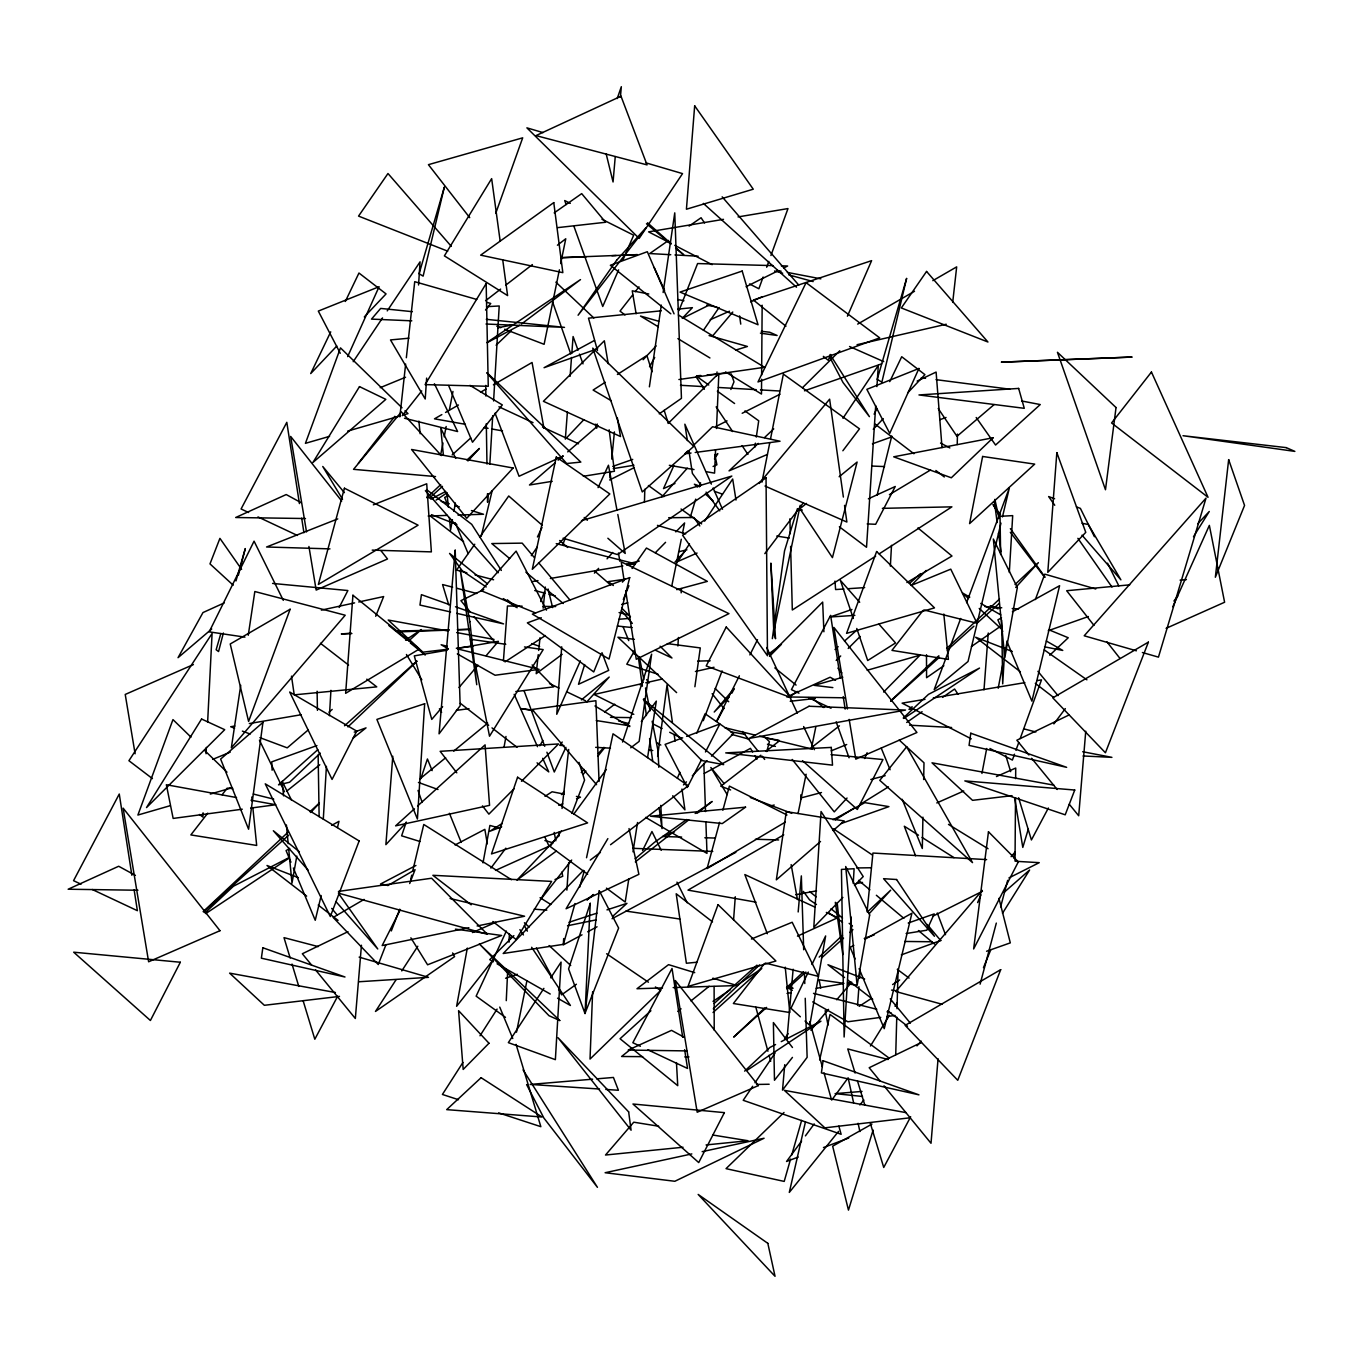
<?xml version="1.0" encoding="UTF-8"?>
<svg xmlns="http://www.w3.org/2000/svg" width="1363" height="1363" viewBox="0 0 1363 1363"><rect width="100%" height="100%" fill="white"/><g stroke="black" fill="none" stroke-linecap="round" stroke-linejoin="round"><path stroke-width="1.5" d="M761.593 379.255L761.491 394.06L725.525 371.912M761.627 375.012L762.156 305.21M1015.026 861.126L1015.503 797.662M1015.639 778.631L1015.725 768.051L996.472 776.552M922.921 817.153L922.308 848.502L902.17 799.28M923.671 779.534L923.995 762.803L899.205 740.041M957.218 444.525L957.473 434.098M644.46 501.857L644.818 489.317M895.73 1054.706L896.769 1017.071M897.007 1008.705L898.098 968.974M592.632 991.753L590.026 1059.068L660.629 990.509L655.399 986.948M715.575 449.756L714.57 473.131L706.341 471.7M716.495 428.51L718.863 373.275L668.126 423.467M506.269 1000.646L507.649 971.427M509.012 942.191L509.404 933.842M203.07 812.825L202.848 817.033L199.492 814.478M206.034 753.739L206.358 747.401M207.636 722.083L212.083 633.471L128.923 760.707L152.452 778.631M890.363 566.122L891.504 545.336M323.304 819.112L326.421 766.347M329.437 715.677L330.936 690.342M488.073 493.849L487.579 502.283L487.443 493.798M489.828 464.289L492.707 415.749M493.593 400.961L499.216 305.976L486.574 306.675M851.228 917.112L844.123 1037.004L841.448 869.424L854.107 868.725L853.238 883.445M1004.821 648.141L1002.708 683.885L1001.686 620.25M1009.319 572.409L1012.692 515.623L1000.033 516.321L1000.646 554.502M677.905 645.977L678.416 637.475M681.176 592.854L681.449 588.595M418.56 284.986L420.06 261.832L387.228 310.883M875.71 405.629L866.527 547.279L839.352 526.782M876.937 386.598L878.3 365.454L842.947 418.271M563.703 938.579L563.277 944.9L582.035 934.831M566.889 890.107L568.695 862.728M426.636 378.096L425.222 399.001L390.5 339.932L408.951 338.194M503.424 660.919L507.445 605.99L522.131 606.16M857.566 1005.451L858.929 986.727M859.542 978.395L860.002 972.16M561.692 646.812L556.751 714.28L580.365 660.885M733.567 919.889L735.287 896.769M984.001 689.831L988.26 633.028M565.338 439.159L567.4 411.933M570.092 376.324L571.506 357.481M571.83 353.29L573.09 336.542L578.048 350.206M392.8 756.244L385.882 844.651L405.799 822.979M361.451 945.24L355.334 1018.502L315.586 969.945M938.068 1058.744L931.014 1143.267L883.974 1085.8M1085.749 731.232L1078.695 815.756L1069.274 804.255M615.258 156.575L613.06 181.978L606.211 154.07M620.404 97.301L621.324 86.704L617.2 98.579M784.747 1064.673L782.515 1090.127L807.135 1057.347L805.243 998.278M786.979 1039.219L793.13 969.229M798.173 911.966L801.342 875.898L803.693 949.755M609.857 477.885L610.488 471.615M611.731 459.075L614.423 431.918M867.107 911.557L872.933 853.051L986.608 859.61M538.232 654.666L536.221 673.68L562.186 654.308M538.675 650.441L540.021 637.765M543.138 608.188L545.353 587.061M399.836 416.857L405.646 364.057M406.344 357.719L414.727 281.681L476.743 299.451M952.703 302.399L956.673 266.875L932.837 280.659M558.966 835.843L559.443 831.634M562.05 808.463L568.678 749.463M716.563 376.154L717.04 371.946M597.233 424.029L596.704 428.203L595.307 424.183M657.613 756.431L667.052 684.89L672.419 722.39M694.891 686.748L700.275 647.919L667.342 643.626M649.384 386.836L661.311 305.091M663.134 292.517L674.753 212.867L681.449 398.337L659.249 413.841M754.778 447.251L755.375 443.179M756.295 437.08L758.714 420.792L744.931 410.927M240.74 685.299L231.335 747.827L345.214 615.224L254.83 591.525L248.253 635.277M628.786 879.016L625.208 902.05L606.45 888.148M632.994 851.807L637.543 822.502M647.578 757.624L656.336 701.11L641.343 721.623M296.81 856.117L291.989 883.156L288.598 847.82M452.431 519.644L450.574 530.054L449.381 517.582M453.913 511.329L455.395 503.015M504.089 746.856L505.98 736.463M467.322 948.103L456.605 1006.303L493.219 959.773M483.013 862.864L489.896 825.45L500.085 828.244M981.939 773.451L986.693 748.508M998.193 688.264L1002.538 665.417M1005.724 648.805L1006.899 642.569M440.573 455.344L442.975 442.975M444.168 436.79L446.178 426.483M449.381 409.99L452.976 391.437M761.951 482.161L769.771 442.685M770.606 438.528L783.367 374.126L859.491 428.834L842.862 450.761M516.492 1032.183L526.953 980.644M671.755 586.09L681.296 539.254M682.539 533.137L684.601 522.949L675.827 531.894M559.392 269.806L544.11 344.311L504.685 329.216M560.67 263.604L565.764 238.764L557.416 245.221M798.054 813.524L806.112 774.218M811.632 747.316L815.875 726.615M800.217 505.281L772.327 638.651L784.526 550.908L797.406 508.655M586.533 857.736L613.026 733.805L688.281 785.769L610.556 844.719M805.414 1122.056L789.296 1192.421L838.552 1131.375M819.623 1059.954L830.05 1014.43L889.375 1058.301M410.757 879.203L411.728 875.148M412.682 871.093L423.774 824.479L511.449 879.697M1000.97 523.119L968.037 661.498L934.183 689.627L960.694 618.461M1002.452 516.918L1009.336 488.005L966.588 602.65M321.174 895.542L315.245 920.281L293.369 868.01M337.479 827.511L338.961 821.327L331.669 825.365M481.241 536.255L492.111 490.901M877.125 495.093L891.76 436.058M223.379 633.011L218.557 651.548L216.155 649.742L220.823 633.556M238.338 575.339L245.289 548.573L235.969 580.945M980.116 984.154L996.319 923.092M1000.646 906.821L1007.666 880.362M1013.612 857.957L1015.231 851.858L1011.107 856.68M766.79 751.541L769.431 741.676L764.916 737.23M719.596 822.332L707.073 868.589L785.275 822.128M722.867 810.252L729.392 786.11L786.979 815.006M574.999 903.533L563.379 944.355L503.186 953.504L583.432 870.344M579.65 887.211L584.301 870.872M790.591 1159.061L784.202 1181.414L726.019 1168.653L784.015 1112.481M791.75 1154.989L801.614 1120.437M676.201 564.367L678.638 556.223M690.223 517.48L695.709 499.131M699.372 486.898L700.582 482.826M1028.23 829.283L1022.795 847.411L1014.617 797.764M873.104 1130.063L848.468 1210.105L832.657 1146.181L871.979 1124.066M584.659 664.548L578.508 684.277L608.699 670.392L601.969 652.656M622.55 742.051L651.633 654.155L639.145 741.404L630.728 747.793M406.259 822.025L401.625 835.826L419.923 841.482M420.809 778.682L427.437 758.987L432.139 770.623M495.723 213.361L522.693 137.833L428.425 164.667L469.724 217.671M763.127 277.03L758.867 288.769L749.514 283.947M766.67 267.25L768.8 261.389M770.93 255.511L787.984 208.573L738.047 216.921M1014.515 754.199L1012.385 760.06L989.947 748.491M1015.929 750.28L1018.774 742.46M1020.188 738.542L1041.502 679.864L1037.328 680.563M1035.352 599.567L1044.774 574.147L1095.767 588.986M571.932 813.455L584.574 780.113L579.002 762.343M703.274 720.669L722.1 670.903M385.933 944.763L378.267 964.527L333.151 917.452L364.091 899.41M391.3 930.946L399.734 909.206M409.701 883.531L415.068 869.696L387.756 885.609M540.685 601.543L544.519 591.661M562.919 544.246L565.219 538.317M678.978 310.645L697.6 263.553L772.974 265.615M375.694 616.263L383.65 596.568L358.725 601.986M730.875 389.494L733.993 381.81L731.267 373.956M600.93 654.325L593.723 671.942L527.345 622.857L541.298 617.763M623.317 599.464L628.922 585.749M983.473 967.645L990.594 950.232M677.377 778.137L679.898 772.276M696.714 733.26L705.114 713.752L733.55 733.464L711.469 756.158M618.615 269.874L602.736 306.488L574.027 226.548M622.806 260.248L633.676 235.203L601.986 219.29M864.602 758.51L867.124 752.734M977.612 902.579L980.934 894.912M830.731 354.55L828.227 360.292L823.354 356.356M847.411 316.216L871.604 260.657L753.398 300.013L785.94 326.217M347.65 356.612L379.067 286.724L318.312 311.088L340.256 353.273M673.799 465.686L663.508 488.601L674.958 483.49M1172.776 606.774L1209.356 525.385L1224.604 602.242L1166.098 628.343M598.067 487.63L608.46 465.226L617.03 510.375M506.355 931.065L476.147 996.166L505.486 1017.36M565.935 747.316L554.281 772.003L546.921 752.223M330.732 331.839L310.713 373.581L336.797 346.015M345.316 301.479L358.963 273.026L386.053 293.914L364.313 316.898M537.448 536.954L542.014 527.447M874.126 414.199L876.886 408.457M889.749 381.64L901.71 356.731L924.915 374.638L907.69 392.851M808.31 972.092L790.966 1008.262L800.354 1016.781M811.956 964.493L825.637 935.938L809.758 1025.3L805.056 1021.04M642.569 850.478L651.957 831.532L661.208 850.273M716.461 721.368L739.376 675.792M749.871 654.904L757.521 639.724M400.245 909.837L382.168 945.547L468.855 927.692M339.183 607.455L347.872 590.537L272.583 583.432M701.638 759.447L687.293 787.439L665.093 744.402L682.676 737.843M705.472 751.984L719.817 724.009L686.594 736.378M337.615 996.319L314.819 1039.236L303.097 1000.629M717.023 721.061L723.974 708.027M731.897 693.154L733.873 689.422M1048.368 808.02L1031.416 839.949L1018.604 797.764M910.671 1116.757L883.735 1167.461L870.327 1123.265M649.538 366.732L654.7 357.481M539.85 745.782L542.866 740.365M634.187 651.412L626.793 664.207L658.159 674.293M607.864 838.62L566.088 908.763L638.889 874.33L629.024 828.568M870.446 1046L889.46 1015.316M895.048 1006.303L897.28 1002.691M714.468 458.888L717.807 453.572L714.911 456.639M1193.494 536.698L1209.271 511.483L1197.77 523.716M1002.486 913.295L1029.61 870.003L1004.224 892.237M462.926 1062.459L442.413 1094.455L458.496 1099.72M479.997 1035.778L497.086 1009.097M396.071 979.724L375.472 1011.448L454.561 956.639L452.601 952.958M401.778 970.916L417.794 946.246M543.888 988.362L508.348 1042.644L555.371 1059.664L561.079 962.091L550.754 977.85M689.491 543.939L677.837 561.488L697.055 553.054M704.671 521.126L732.681 479.026L735.986 500.051M353.204 361.706L382.526 317.903M752.666 1086.277L743.21 1100.299L841.124 1134.289L838.841 1126.111M755.017 1082.767L775.104 1052.969M784.543 1038.93L788.087 1033.682M531.314 555.678L537.278 546.972M703.444 330.289L719.085 307.51M474.75 544.246L456.554 570.092L466.845 572.784M479.606 537.346L508.723 495.996L542.15 525.198M622.448 582.154L624.85 578.747M632.057 568.507L646.454 548.045L707.346 581.388L676.73 589.634M561.369 831.055L550.124 846.457L587.674 874.245M573.874 813.967L606.365 769.499M801.631 1140.984L786.553 1161.48L798.207 1157.068M805.414 1135.873L814.205 1123.913M831.788 1100.009L848.127 1077.826L853.562 1102.616M490.901 868.095L505.826 848.178M1053.889 723.889L1065.321 708.624M764.813 553.634L803.199 503.032M562.22 742.034L559.699 745.357L563.924 745.595M1173.918 601.049L1177.768 596.006M358.367 463.216L394.844 416.311M207.772 813.149L190.837 834.923L256.687 845.452L252.837 807.543M222.101 794.731L227.314 788.035M922.99 610.505L891.947 650.39L948.392 659.419L943.809 614.049M764.404 963.607L733.362 1003.509L789.807 1012.522L785.224 967.151M632.671 294.953L620.012 311.122L624.97 314.955M635.192 291.733L638.991 286.877M792.448 1057.398L774.474 1080.263L773.383 1022.557L792.465 1047.5M402.204 415.681L421.746 390.925M485.535 310.065L490.748 303.472L486.744 302.313M508.91 939.823L511.534 936.5M541.622 898.285L571.693 860.053M583.228 774.32L585.886 771.015M597.88 756.141L604.542 747.878M859.849 1104.967L863.852 1100.009M759.174 483.49L829.624 399.172L843.373 497.052M712.559 336.014L732.766 312.042M734.214 688.502L714.212 712.031L729.154 696.987M442.634 706.647L431.764 719.391L414.301 655.876L447.115 650.202M458.956 687.531L477.987 665.229M486.148 655.671L498.381 641.343L457.372 648.43M810.815 1030.138L828.534 1009.37M836.712 999.778L851.705 982.212L847.53 982.927M982.28 890.38L895.764 991.514L942.242 1004.31M594.404 573.141L598.613 568.371M607.063 558.83L612.686 552.475M661.941 496.814L687.276 468.191M561.471 794.595L564.299 791.443M581.285 772.548L584.114 769.396M598.272 753.637L603.945 747.333M586.737 701.996L609.21 677.053L581.388 699.901M467.935 460.967L479.35 448.461L466.981 460.047M310.781 812.501L319.351 803.131L309.946 811.718M1015.708 587.453L1038.367 562.68L1015.043 584.488M869.458 913.414L890.686 890.192L867.379 912M675.009 562.033L685.129 551.078M847.036 798.037L834.258 811.871L792.21 759.464M916.975 1045.864L921.303 1041.162M643.132 359.713L656.165 345.946M682.25 318.38L692.387 307.663L677.837 309.145M873.257 429.277L883.292 418.645M558.796 835.826L516.969 880.123L556.07 851.228M566.752 437.676L583.739 419.787M683.493 784.901L686.424 781.868M692.319 775.82L707.039 760.69M842.879 897.416L813.813 927.215L821.054 811.513L863.222 876.562L854.499 885.49M655.313 552.765L665.57 542.321M883.616 692.046L920.008 655.177L867.192 670.272M514.072 788.751L488.891 814.137L482.468 805.874M521.484 781.289L558.523 743.942L440.147 751.32L456.809 772.821M769.482 656.353L781.442 644.324L768.63 654.036M770.93 654.019L822.673 602.071L823.899 631.751M836.183 660.459L840.698 655.961M848.195 648.464L860.189 636.453M911.2 585.443L926.21 570.45M513.868 935.648L489.743 959.654L493.423 961.733M802.517 387.688L839.795 350.751M687.77 450.983L684.839 453.828L691.058 453.01M693.597 445.275L712.576 426.738L780.045 441.237L695.198 452.465M496.098 345.231L511.023 330.936M320.288 753.109L289.586 782.243L278.512 784.849L317.8 749.684M347.906 726.888L416.976 661.328M713.275 1008.841L759.583 964.885M1049.731 655.228L1068.251 637.748L1048.76 629.74M758.322 443.384L729.035 470.882L767.403 454.424M764.49 437.591L773.741 428.902M426.755 497.682L440.692 484.649M203.206 911.591L288.292 831.975M204.995 912.869L233.448 886.223L289.263 857.463M890.669 700.872L938.868 655.773M946.638 648.498L999.505 599.039M903.226 718.028L928.476 694.363L979.52 668.074L903.771 718.471M764.762 1008.007L733.669 1037.107L766.636 1007.41M786.536 987.647L803.642 971.649M819.18 957.099L842.504 935.274M744.641 1071.131L769.891 1047.466L775.564 1044.552M452.124 454.969L470.712 437.983M612.515 916.515L626.946 903.345L606.961 909.888M650.901 1010.767L620.046 1038.742L677.735 1085.664L676.457 1062.578M408.713 640.934L421.286 629.57L405.612 640.15M414.437 808.821L395.611 825.859L489.556 805.346L485.075 744.88L417.589 805.976M713.036 1012.505L761.764 968.497L737.4 984.938M429.873 497.734L442.481 486.37M203.53 911.898L288.615 835.229M890.772 701.11L939.414 657.273M947.268 650.202L973.949 626.179M923.91 609.942L977.015 623.249L999.062 603.553M787.03 989.027L805.874 972.058M821.565 957.916L843.544 938.119M849.813 932.462L852.948 929.634M344.515 725.78L416.788 661.072M714.144 1003.475L756.942 965.157M835.008 649.487L838.177 646.675M844.515 641.053L857.174 629.808M909.445 583.449L920.536 573.619M820.509 841.482L776.348 879.834L786.315 811.598L844.174 820.952L833.134 830.527M554.962 462.926L529.474 485.007L552.254 481.309M558.149 460.166L562.936 456.026M567.724 451.886L597.999 425.648M308.106 730.023L287.235 747.861L259.924 737.656M328.977 712.185L332.197 709.442M994.07 404.624L956.979 436.33L938.221 408.508M593.348 894.503L586.908 899.989L593.587 894.741M635.141 858.826L654.444 842.351L686.679 819.504M211.725 628.99L178.042 657.682L202.968 612.566L224.282 602.889M912.154 706.733L908.985 709.373L913.21 709.152M419.719 779.074L445.633 757.76M453.726 751.098L487.733 723.14M806.487 503.407L799.962 508.74L832.435 557.637L857.106 462.057L839.148 476.743M631.512 1048.556L621.596 1056.495L642.654 1056.649M677.769 1011.465L681.074 1008.824M690.973 1000.885L709.152 986.301M286.741 791.102L319.777 764.762M352.813 738.405L366.034 727.876L354.244 732.118M635.328 861.893L688.758 819.862M697.106 813.302L712.133 801.478L695.164 813.49M811.002 747.963L839.438 725.832M485.62 300.695L500.647 289.092M505.656 285.225L532.371 264.575M760.827 755.221L720.754 786.195L730.619 789.961M765.836 751.354L779.21 741.029M604.61 711.98L614.713 704.211M639.946 684.788L643.302 682.199M590.281 860.087L600.419 852.403M521.501 323.985L580.502 279.602L487.034 342.471M576.396 984.222L561.607 994.854L558.591 989.231M554.179 212.884L581.694 193.631L605.632 222.254L557.603 227.638M790.489 696.203L797.372 691.399M668.569 240.416L649.742 253.552L670.766 254.711M689.099 226.088L701.076 217.739L704.535 222.97M906.685 722.458L922.087 711.707M942.617 697.379L954.594 689.031L958.053 694.261M943.826 665.723L926.584 677.701L926.482 654.734M971.41 646.539L1000.715 626.162M713.036 1001.379L730.432 989.64M436.092 500.085L446.57 493.116M205.745 913.585L289.501 857.855M746.958 1070.398L820.935 1021.177L781.238 1041.622M505.026 661.89L545.404 635.55M859.167 1006.371L871.502 998.346M892.629 984.563L899.665 979.963M875.659 556.138L792.312 610.011L790.625 546.376M879.203 553.855L951.902 506.849L882.372 508.348M605.257 382.253L593.109 390.057L611.152 400.671M617.405 374.467L646.897 355.539L652.025 371.775M502.317 823.371L489.862 831.26L501.686 826.813M544.979 796.299L552.083 791.784L564.248 794.101M835.127 819.947L854.669 807.816M860.002 804.511L888.42 786.877M889.426 494.65L930.571 469.962M906.906 582.546L951.987 556.019L917.912 527.941M441.851 414.591L434.49 418.833L465.413 424.319M445.531 412.461L458.428 405.015M480.526 392.254L486.046 389.068M493.406 384.809L532.064 362.49L543.956 428.272M857.668 324.104L914.505 291.256M783.742 834.838L688.008 890.124L756.039 902.17M448.308 495.451L444.662 497.478L447.081 503.271M289.723 848.57L286.077 850.58L290.932 862.2M1001.515 617.831L997.886 619.841L1002.742 631.461M1012.402 611.817L1059.596 585.715L1031.91 701.161L1006.797 641.138M853.834 945.343L850.205 947.353L855.078 958.973M864.721 939.328L911.915 913.227L884.246 1028.673L859.116 968.65M704.279 773.451L750.468 748.372L752.615 752.035M594.507 340.443L544.058 367.703L597.676 348.707M833.066 819.81L864.841 802.654L888.915 806.623L841.261 823.525M587.674 931.815L597.045 926.789M612.055 918.73L735.867 852.335M487.085 342.692L519.814 325.246M415.919 865.471L380.533 884.025L386.785 885.098M455.055 844.975L484.853 829.351L487.29 843.867M430.759 499.165L445.633 491.498M609.653 479.98L634.272 467.594M715.677 426.619L727.041 420.894M742.188 413.279L780.045 394.214M933.212 916.021L982.45 891.249M1008.944 877.908L1039.236 862.66L1016.082 861.314M683.749 317.715L710.191 304.545M746.089 286.69L778.188 270.709M783.861 267.898L787.627 266.006L781.357 265.836M483.746 589.617L460.915 600.657L470.201 611.987M347.991 931.679L302.33 953.759L311.616 965.089M1069.171 714.911L1016.849 740.228L1028.946 755M921.507 1042.422L869.185 1067.723L879.936 1080.859M917.146 381.078L936.108 372.065L942.02 447.592M563.123 456.06L519.047 476.266L495.076 413.142M868.367 498.807L895.252 486.489L875.659 524.295L867.192 523.92M797.474 936.142L837.734 917.708L826.353 912.426M495.502 870.412L549.068 846.219L544.655 836.609M713.088 466.487L716.904 464.783L714.859 454.492M710.225 319.726L729.478 311.224M750.655 301.853L762.207 296.759M936.79 802.943L963.743 791.017M193.393 664.565L125.226 694.449L135.107 753.79M472.45 932.548L495.638 922.359M555.014 879.51L562.732 876.273L561.914 872.099M380.226 387.671L405.561 377.244M212.696 759.378L230.228 752.155M911.966 585.119L950.761 569.155L977.015 623.249M751.439 939.022L792.176 922.257L818.447 976.368L765.325 963.062M831.209 750.843L846.696 744.522M337.751 518.894L266.569 546.989L329.965 548.88M373.343 504.838L426.721 483.78L431.372 551.879L372.218 550.124M674.446 831.856L662.674 836.507L681.653 837.069M558.796 805.346L562.749 803.863M576.532 798.684L580.468 797.202L576.413 796.418M823.456 1147.544L848.706 1138.02M901.318 954.884L940.811 940.453M316.915 745.561L271.748 761.849L272.123 770.231M872.422 443.81L892.322 436.688M940.078 419.617L946.041 417.47M986.591 951.255L1010.307 942.872L998.943 898.353M1048.249 630.694L1088.373 616.536M804.477 390.823L881.674 363.836M612.737 466.419L632.722 459.416M864.261 938.408L874.245 934.916M908.218 923.024L934.2 913.926L926.857 930.196L906.122 933.536M851.943 609.465L830.05 616.996L854.84 615.377M505.605 978.259L517.327 974.306M568.984 922.291L596.96 913.142M735.577 350.104L747.418 346.475L709.084 335.571M581.507 520.666L731.829 476.062L617.524 554.571L563.072 538.198M329.573 436.347L305.431 443.333L340.494 347.889L402.017 407.776M347.667 431.1L399.972 415.954M403.993 414.778L408.014 413.619L405.015 410.706M170.085 805.72L137.902 815.04L172.965 719.596L190.973 737.127M210.311 794.067L232.443 787.661M842.811 677.241L814.358 685.368L832.844 687.599M621.613 604.49L627.73 602.838M770.112 806.095L774.218 805.022M800.933 797.951L821.48 792.533M870.804 779.5L885.183 775.7M626.861 564.026L639.281 561.096M678.638 551.776L686.918 549.817M857.071 344.703L946.229 324.241M641.666 683.698L594.115 694.5L633.795 714.331M645.789 682.761L662.333 679.013M695.42 671.499L714.025 667.274M321.361 610.13L354.584 602.889M691.825 1153.916L605.121 1172.725L674.838 1181.278L764.081 1138.241L702.149 1151.667M477.118 925.988L524.585 916.226L450.063 898.507M567.536 925.75L596.159 919.872M497.699 327.767L512.249 324.99M795.634 894.707L816.539 890.874M856.271 883.582L862.54 882.423M787.013 993.388L791.187 992.673M816.233 988.345L843.356 983.643M531.757 581.677L537.959 580.604M550.396 578.474L622.857 565.986M626.997 565.27L635.277 563.839L556.24 543.633M234.811 726.036L230.671 726.735L234.572 728.2M249.31 723.566L301.121 714.74M723.497 219.341L648.601 231.863L671.022 243.432M925 699.321L902.119 703.155L971.257 738.848M933.314 697.941L1024.857 682.642M613.197 468.616L633.931 465.26M583.347 476.283L614.423 471.257L609.142 429.805M678.91 379.527L764.524 367.294L678.399 314.972M624.85 579.241L608.29 581.626L613.35 585.511M338.433 891.436L431.594 878.232L487.409 934.302L338.382 893.14M456.349 710.379L468.974 708.658M880.754 1017.377L847.854 1021.773L812.689 1001.89M886.921 1016.559L895.133 1015.452M242.273 809.213L173.152 818.43L166.354 784.73L236.549 797.559M250.639 808.089L275.769 804.749L250.996 800.217M515.793 691.569L553.702 686.867L532.132 664.923M447.984 649.214L422.939 652.178L388.199 620.029L448.359 631.052M456.332 648.243L473.029 646.266M1012.062 795.668L972.535 800.337L932.002 762.82L1053.803 785.139M339.489 996.404L264.354 1005.298L229.614 973.131L335.417 992.52M910.143 1117.779L824.871 1127.848L784.338 1090.332L906.139 1112.651M790.233 701.281L815.295 698.469M661.225 310.815L588.492 318.158L597.471 350.478M683.033 1147.237L605.513 1155.023L633.761 1122.192L658.687 1126.23M706.085 1144.937L747.98 1140.729L712.679 1135.004M696.783 962.244L686.39 963.249L676.201 893.77L712.525 921.882M1129.688 584.846L1066.667 590.724L1093.961 625.378M1180.102 580.144L1186.406 579.565M696.578 375.864L700.803 375.489M707.158 374.927L730.449 372.832M592.615 1079.189L530.19 1084.42L599.516 1089.02M596.773 1078.849L613.435 1077.452L618.41 1090.264L605.819 1089.429M618.87 619.279L629.229 618.41M862.029 1091.422L835.11 1093.637L862.506 1096.465M351.211 633.165L341.312 633.948L351.875 633.574M843.901 589.003L835.604 589.549L834.991 581.098M848.059 588.714L864.67 587.606M358.725 981.769L428.476 977.339L359.133 957.133M560.892 257.811L586.397 256.755M611.902 255.699L616.144 255.528M622.516 255.256L637.39 254.642L561.488 257.59M398.32 631.904L449.006 630.098M457.44 629.791L470.116 629.331L457.474 629.638M428.169 516.015L447.32 515.401M457.968 515.061L483.507 514.26L471.428 510.563M662.52 987.919L636.981 988.737L668.552 964.646L694.738 972.637M673.169 987.579L737.008 985.551L712.849 978.174M697.652 661.106L710.157 660.765M396.429 631.086L449.057 629.825M798.088 510.137L802.313 510.052M756.55 1084.454L769.158 1084.249M856.543 867.958L871.144 867.754M668.671 517.719L693.835 517.497L699.815 525.948M684.771 1056.921L688.979 1056.955M543.121 606.399L555.712 606.535M904.725 941.458L932.309 941.765M610.505 717.33L631.529 717.62M305.465 518.536L235.68 517.514L286.213 494.548L301.104 502.657M845.35 697.805L786.792 696.936L830.118 677.241L835.57 680.239M137.936 890.243L68.15 889.221L118.683 866.255L135.414 875.387M686.782 1050.907L628.207 1050.055L671.533 1030.36L684.277 1037.311M704.841 837.751L715.388 838.075M755.443 839.25L778.631 839.949M632.858 848.314L712.747 851.432M871.809 466.044L884.536 466.572M411.796 320.833L371.503 319.112L380.652 308.413L412.359 311.684M486.029 324.019L564.486 327.376L486.301 319.317M1083.023 755.971L1111.918 757.351L1082.699 751.729M674.975 254.932L698.095 256.21M909.564 725.184L951.613 727.501M595.648 747.35L610.454 748.168M648.532 750.263L652.758 750.502M680.461 385.286L703.632 386.615M718.369 387.467L756.261 389.665M760.469 389.903L779.415 390.994M984.972 606.603L1001.754 607.779M1012.249 608.511L1018.553 608.954M534.211 909.172L546.836 910.143M435.53 476.573L353.545 469.332L401.352 411.916L441.408 455.583M831.021 754.625L882.951 759.532L857.31 809.469L802.5 760.673M617.422 626.043L632.193 627.559M761.304 331.277L769.737 332.248L777.097 335.485L760.435 333.151M533.444 710.208L520.973 708.624L533.529 710.6M618.632 721.01L628.616 723.48M921.32 377.755L925.528 378.301M936.057 379.664L1009.71 389.188M634.391 639.349L617.916 637.22L676.61 692.608M455.446 929.14L501.669 935.478L427.59 964.8L410.876 937.829M505.775 644.29L470.439 639.281L472.058 647.527M524.482 646.948L543.19 649.606L489.521 736.224L475.721 666.098M843.953 983.336L819.112 979.81L820.73 988.022M848.093 983.916L856.373 985.091M891.572 990.1L897.774 990.986M244.948 637.134L209.186 631.853L254.063 541.179L283.3 600.333M625.924 911.08L679.83 919.037M596.312 720.55L629.808 725.849M776.757 536.068L789.296 538.061M669.335 465.311L694.006 469.571M730.653 731.829L745.34 734.384M766.313 738.03L778.903 740.228M483.967 427.59L488.09 428.323M492.213 429.055L502.521 430.878M456.656 632.568L494.002 639.4M776.978 270.419L781.169 271.22M787.422 272.43L820.833 278.836M648.788 293.982L632.245 290.813L636.129 313.763M677.735 299.553L683.936 300.746M706.681 305.125L717.023 307.118M1021.654 400.978L1040.242 404.555L995.569 445.037L976.181 417.504M1082.052 523.273L1088.304 524.499L1120.897 579.837L1082.035 535.182M1044.518 646.829L1062.748 650.441L1046.341 641.036M450.557 611.953L419.957 605.07L421.423 594.66L449.483 604.644M456.673 613.333L503.577 623.896L455.498 606.774M724.741 727.655L755.323 735.168M759.412 736.173L812.416 749.173M404.504 418.237L457.61 431.543L434.405 383.736M228.797 787.899L232.886 788.921M253.314 794.05L273.742 799.161M447.251 646.283L441.135 644.75L448.325 648.822M457.457 648.856L539.118 669.369L495.076 675.247L457.321 653.899M789.007 987.221L793.096 988.243M813.507 993.371L876.784 1009.267M887.006 1011.823L891.078 1012.862M475.074 574.93L493.593 579.769M534.739 590.52L545.013 593.195M549.136 594.268L555.303 595.887M619.075 612.549L629.365 615.241M1023.715 728.83L1035.846 731.999M452.635 587.18L442.566 584.54L448.734 604.848M456.656 588.22L476.777 593.501M888.165 1059.511L847.769 1048.931L855.095 1073.039M318.192 946.604L283.998 937.642L290.149 957.968M774.559 270.964L782.686 273.196M788.785 274.883L813.166 281.579M731.522 734.384L749.48 739.291M767.454 744.215L775.428 746.396M544.91 840.562L553.054 842.811M658.653 321.225L640.508 316.063L658.312 326.796M1136.384 650.798L1084.198 635.788L1206.016 498.125L1158.448 657.136L1142.398 652.519M543.053 132.603L526.885 127.849L639.145 238.423L682.539 173.612L646.147 162.913M657.46 525.351L685.674 533.853M427.113 497.035L433.161 498.892M441.22 501.345L449.262 503.799M455.31 505.656L459.331 506.883M498.654 1112.872L540.838 1126.673L516.066 1044.365M531.655 643.575L539.646 646.352M700.395 486.352L694.38 484.223L697.515 487.017M714.433 491.31L722.441 494.139M418.441 782.447L438 789.501M1054.604 498.773L1048.641 496.558L1054.741 505.264M1076.412 506.9L1080.382 508.382L1094.438 536.715M242.375 731.113L250.179 734.027M496.814 326.2L500.749 327.716M750.314 797.491L791.716 813.336M1012.334 651.514L975.635 637.237L1020.376 671.806M431.458 514.652L456.895 524.551M864.653 979.026L827.954 964.731L844.532 977.544M298.31 877.67L266.995 865.488L306.658 896.121M447.694 251.167L358.554 216.104L387.978 173.51L451.306 246.345M535.642 612.992L481.139 590.707L516.117 551.112L546.461 610.147M990.305 605.666L998.091 608.886M765.018 486.063L846.883 522.046L844.549 505.383M849.558 346.509L883.735 361.621M498.909 406.787L533.035 422.649M542.508 427.045L578.525 443.776M814.972 907.145L744.845 874.569L767.318 933.74M798.974 693.171L791.426 689.627L830.612 615.36L840.307 677.854M808.395 697.6L831.038 708.249M655.45 650.219L671.959 658.005L660.101 646.232M248.594 512.505L241.081 508.978L286.809 422.326L299.417 503.577M257.982 516.918L297.407 535.455M640.389 1046.273L632.841 1042.729L672.027 968.463L682.693 1037.209M647.936 1049.834L687.548 1068.456L684.635 1049.697M81.047 884.212L73.551 880.685L119.263 794.033L131.87 875.285M92.326 889.511L137.373 910.688L134.136 889.869M549.493 683.544L558.983 688.076M566.582 691.723L585.562 700.803M652.69 723.787L662.128 728.506M669.693 732.289L681.023 737.945M570.296 203.36L564.708 200.565L566.139 204.552M674.77 245.357L712.15 264.661M940.538 443.077L949.858 447.933M786.775 987.238L792.329 990.373M497.086 963.811L550.243 994.036M557.569 998.193L570.416 1005.485L531.638 947.285M969.775 597.13L962.499 592.956L968.565 598.578M980.713 603.4L1000.766 614.9M645.619 817.391L706.988 853.391L705.898 822.008M594.967 705.983L629.723 726.598M657.17 742.869L660.816 745.05M677.888 338.62L709.936 357.958M469.962 385.354L502.317 404.93L472.501 442.242L448.631 385.542M948.478 824.394L988.039 848.74M540.072 897.723L550.805 904.487M918.509 835.212L904.316 826.234L915.561 855.811M922.052 837.444L953.981 857.634M833.423 828.789L872.269 854.942M486.216 586.976L462.21 570.705L449.569 553.412L487.477 583.875M503.356 598.596L515.35 606.722M816.471 904.521L809.52 899.801L803.369 891.402M828.619 912.75L842.504 922.172M606.62 953.759L648.43 982.212M1044.228 649.878L1086.907 679.813M696.68 376.375L708.743 385.013M717.364 391.181L734.589 403.516M648.413 485.518L663.866 496.66M681.04 509.029L701.621 523.886M897.297 969.366L909.07 978.072M875.046 424.063L913.909 453.743M935.87 470.508L944.32 476.965M426.483 489.538L471.717 524.346L501.345 570.433M471.172 904.811L432.889 875.302L551.606 881.401L516.1 939.482L492.81 921.507M1035.301 683.323L1053.531 697.413M430.538 516.202L463.59 541.741M847.837 980.099L872.712 999.318M887.62 1010.835L907.502 1026.203M320.441 643.285L348.587 665.076M366.817 679.166L376.75 686.867L294.238 694.857L291.495 676.15M318.226 905.066L338.058 920.383M460.302 703.291L488.67 725.303M492.009 727.893L517.054 747.316M537.073 762.854L548.761 771.901L542.713 758.322M670.817 313.814L610.334 265.274L647.323 251.712L674.055 313.865M507.24 599.771L517.122 607.728M809.605 891.555L816.198 896.854M831.021 908.78L842.555 918.049M849.149 923.347L852.437 925.988M774.814 667.887L796.077 685.078M812.416 698.316L823.865 707.567M299.4 851.824L273.333 830.749L308.14 870.156M643.319 699.321L723.651 764.643L701.706 760.503L644.443 701.212M388.864 625.532L407.026 640.303M410.331 642.978L425.188 655.058M646.471 223.753L670.8 244.062M675.656 248.134L683.766 254.898L675.878 247.913M509.643 558.54L491.787 543.564L522.199 543.138L534.449 557.74M525.897 572.17L563.26 603.502M858.571 880.345L869.884 889.835M876.358 895.27L903.839 918.321M918.406 930.537L934.575 944.099M559.665 540.498L567.621 547.449M594.677 571.08L610.607 585M584.216 517.48L587.368 520.257M607.864 538.249L625.208 553.463L617.814 514.481M647.493 222.782L671.158 243.721M705.335 493.985L713.156 500.954M703.359 203.394L796.486 287.201M233.192 585.187L209.987 563.89L219.92 538.351L241.609 569.376M524.414 922.751L529.048 927.027M549.102 945.547L570.722 965.498M979.213 608.426L1001.992 629.553M555.865 282.158L593.842 317.988M487.085 372.832L580.825 462.091L566.684 463.522L486.949 372.951M204.467 750.263L226.974 772.174M715.149 688.434L728.711 701.741M621.562 607.949L630.456 616.775M425.375 490.697L498.211 572.767M859.695 602.293L840.392 580.399L853.357 618.461M878.999 624.186L895.542 642.961L867.703 660.527L856.782 628.479M335.997 901.676L377.755 948.972L339.097 894.213M722.169 196.851L798.718 285.02M672.726 795.753L684.925 809.861L681.96 789.041M621.46 610.777L632.33 623.402M596.568 784.679L532.149 709.459L595.887 700.718L599.056 781.493M927.164 924.438L940.777 940.657M538.538 562.612L569.853 599.924M837.87 668.109L841.857 672.879M1037.907 671.346L1058.029 695.641M724.162 783.623L710.839 767.505L727.178 794.578M890.243 998.858L910.365 1023.153M344.396 492.656L322.758 466.487L342.539 499.284M331.72 908.405L337.138 914.948M1031.638 758.288L1057.177 789.484M474.171 616.843L495.365 642.74M712.15 693.699L723.974 708.487M742.358 731.488L758.118 751.217M762.053 756.141L764.677 759.43M341.704 501.022L290.66 436.433L306.522 531.945M380.976 550.703L387.518 558.983L316.165 590.077L308.924 546.478M1106.96 641.888L1119.96 658.397M1010.341 532.269L1044.722 577.367M701.11 485.313L692.387 473.387L688.945 450.829M706.085 492.128L719.783 510.869M1000.493 514.839L993.082 504.48L999.028 515.078M1010.375 528.657L1044.944 577.026M1077.877 538.334L1111.969 587.061M696.135 376.904L704.381 389.239M716.154 406.873L732.647 431.543M742.068 445.633L747.946 454.458M519.899 929.651L523.426 934.95M646.675 679.609L648.924 683.102M830.084 354.516L869.407 416.652L843.016 382.509L829.573 356.867M523.068 1069.921L597.437 1187.326L543.871 1118.035L526.595 1084.539M406.447 654.479L421.831 679.813M439.414 708.777L441.612 712.389M754.778 755.698L756.925 759.344M524.346 925.528L527.379 931.15M536.443 948.001L552.543 977.987M1107.557 563.175L1118.802 585.834M676.968 882.134L687.156 902.749M455.719 458.394L440.777 428.203L443.384 455.225M291.546 800.183L282.192 781.306L283.589 795.856M259.447 740.143L284.509 791.784M766.688 647.527L797.321 713.053M803.642 726.547L814.444 749.684M654.189 267.472L664.582 290.472M514.158 694.312L537.516 746.685M711.384 484.121L684.856 424.183L687.378 440.59M713.105 487.988L722.509 509.268M455.191 522.642L468.156 553.617M499.744 1007.104L512.778 1038.555M881.231 748.1L890.09 769.754M623.13 626.878L628.752 640.627M632.773 650.458L634.374 654.376M449.415 813.285L461.205 842.368M937.284 913.006L945.513 934.694M524.142 690.922L544.723 746.294M579.462 354.107L583.006 363.87M836.149 721.828L849.064 757.794M552.577 301.904L570.79 354.022M418.032 790.438L422.172 802.398M664.173 410.348L668.006 422.53M1005.809 755.579L1010.682 771.645M857.531 1081.08L864.841 1105.189M292.006 964.067L298.787 986.403M809.792 1021.705L822.315 1066.752M824.036 1072.885L831.43 1099.498M755.818 1007.172L767.931 1051.248M769.039 1055.252L770.691 1061.266M548.062 588.986L552.628 607.608M994.854 499.369L998.96 517.974M858.094 1123.282L859.9 1131.563M639.315 656.745L643.881 679.643M645.534 687.974L650.083 710.873M652.161 721.266L657.954 750.417L658.823 767.318M825.177 1010.647L828.023 1025.044M554.179 832.452L555.814 840.801M791.153 864.619L797.474 899.563M618.444 553.02L619.909 561.335M608.205 363.7L604.337 340.801L543.394 401.301L620.506 436.535L617.337 417.811M847.445 708.964L833.917 627.44L916.941 732.493L855.777 759.14L849.183 719.408M843.22 696.595L845.162 709.101M301.683 518.161L303.932 532.729M624.135 580.536L621.255 561.88L728.949 613.64L636.265 659.283L625.719 590.895M835.332 902.306L842.811 954.543L837.155 902.579M674.208 734.878L675.094 741.131M739.598 315.909L740.756 324.121M638.31 656.847L642.365 686.185M644.086 698.742L646.403 715.507M649.589 738.542L652.758 761.593M659.113 807.68L662.009 828.619L660.799 805.363M500.187 241.285L491.651 178.638L444.389 255.869L507.598 295.584L502.76 260.077M994.411 501.584L997.154 522.557M998.517 533.052L1000.987 551.93M418.884 421.099L420.162 433.741M251.78 797.031L252.206 801.24M446.979 492.639L448.376 507.189M286.4 824.956L288.189 843.663M800.814 794.833L801.086 798.991M703.853 763.416L705.523 811.547M804.443 972.961L804.783 983.507M789.893 518.809L790.284 533.649M485.722 385.405L485.875 396.037M486.318 423.672L486.966 464.033M317.119 691.245L317.426 710.362M318.141 755L319.129 816.624M714.11 986.488L714.212 1030.121M590.247 903.328L585.051 1013.646L568.575 968.94L590.247 903.328M424.66 703.734L417.419 819.044L376.887 719.408L424.66 703.734M352.932 595.239L345.64 693.307L419.208 649.078L352.932 595.239M1056.836 452.635L1047.789 572.358L1085.766 532.354L1056.836 452.635M694.67 105.82L686.424 209.221L753.262 189.201L694.67 105.82M455.208 550.209L439.056 733.839L460.166 705.744L455.208 550.209M1228.659 459.638L1215.353 577.265L1244.555 505.434L1228.659 459.638M599.277 890.789L585.136 1013.033L618.632 928.067L599.277 890.789M988.465 831.771L973.642 948.955L1018.314 861.876L988.465 831.771M1116.041 407.554L1105.478 489.743L1057.449 352.284L1116.041 407.554M262.94 722.424L248.594 829.232L220.636 759.072L262.94 722.424M262.838 947.762L261.372 958.189L344.992 976.998L262.838 947.762M823.099 1060.738L821.395 1072.902L918.952 1094.847L823.099 1060.738M970.78 733.226L969.059 745.391L1066.633 767.335L970.78 733.226M869.662 914.982L857.106 985.364L845.69 866.527L869.662 914.982M1017.343 587.487L1004.787 657.852L993.354 539.015L1017.343 587.487M982.621 456.469L969.587 523.613L1034.687 464.119L982.621 456.469M556.291 457.031L532.303 569.308L609.823 493.951L556.291 457.031M444.304 187.259L423.126 276.127L419.105 273.759L444.304 187.259M906.599 278.478L881.878 382.151L877.193 379.374L906.599 278.478M629.706 577.605L609.04 659.028L532.388 614.134L629.706 577.605M344.413 488.21L318.363 584.437L418.1 525.181L344.413 488.21M517.582 777.234L491.498 853.92L587.589 822.894L517.582 777.234M718.045 904.657L687.991 986.454L775.922 961L718.045 904.657M876.63 551.538L846.576 633.352L934.507 607.881L876.63 551.538M290.132 609.244L248.594 721.436L230.228 643.983L290.132 609.244M359.151 840.954L330.323 916.515L265.24 783.827L359.151 840.954M1074.743 790.029L1065.202 814.818L964.817 780.897L1074.743 790.029M1000.698 969.655L957.763 1080.297L905.134 1025.368L1000.698 969.655M1148.379 642.143L1105.427 752.785L1052.798 697.856L1148.379 642.143M918.935 368.47L889.749 433.383L866.851 389.358L918.935 368.47M806.078 282.652L757.998 381.947L879.714 337.871L806.078 282.652M356.714 731.113L332.061 779.415L289.689 692.029L356.714 731.113M180.342 962.244L150.407 1020.495L73.687 952.192L180.342 962.244M724.383 1112.634L698.725 1162.571L632.96 1104.013L724.383 1112.634M726.24 627.014L706.204 665.945L791.051 697.617L726.24 627.014M486.165 283.538L425.086 384.605L488.261 386.308L486.165 283.538M359.491 386.615L312.928 462.483L385.831 399.359L359.491 386.615M201.571 719.034L146.523 807.578L224.708 729.682L201.571 719.034M926.567 271.441L901.335 307.953L987.936 342.011L926.567 271.441M616.604 260.299L578.082 315.228L645.755 227.996L616.604 260.299M1151.445 372.048L1111.578 422.973L1208.044 497.291L1151.445 372.048M906.616 746.839L879.782 780.352L972.518 862.626L906.616 746.839M513.135 468.02L466.759 518.264L411.575 449.483L513.135 468.02M488.976 1043.24L463.181 1069.444L458.581 1010.665L488.976 1043.24M993.133 437.762L951.323 477.783L893.702 456.809L993.133 437.762M481.088 1077.69L446.706 1109.635L542.014 1117.013L481.088 1077.69M693.767 446.348L642.263 491.941L592.752 348.127L693.767 446.348M553.77 202.61L480.662 255.154L562.834 272.651L553.77 202.61M745.561 807.169L722.288 823.559L650.509 816.198L745.561 807.169M766.04 477.834L682.59 535.199L767.471 655.722L766.04 477.834M809.043 706.255L749.122 738.422L905.526 710.072L809.043 706.255M621 96.211L536 135.601L647.05 164.889L621 96.211M219.988 930.69L148.618 961.784L123.13 808.14L219.988 930.69M758.356 1085.595L697.192 1112.242L675.332 980.542L758.356 1085.595M742.188 271.05L680.035 292.091L758.032 324.752L742.188 271.05M1018.655 388.421L918.969 394.946L1024.277 408.321L1018.655 388.421M831.277 747.418L725.729 752.887L832.52 765.154L831.277 747.418M1131.869 357.072L1001.481 362.149L1131.869 357.072M896.564 879.51L883.582 878.692L934.456 936.262L896.564 879.51M1286.246 447.626L1183.016 435.717L1294.85 451.392L1286.246 447.626M559.767 1020.529L548.999 1015.708L479.316 943.912L559.767 1020.529M767.829 1243.346L698.163 1194.431L775.036 1276.296L767.829 1243.346M628.65 1111.884L558.029 1037.737L631.086 1130.2L628.65 1111.884M775.513 638.548L773.843 632.705L770.879 563.106L775.513 638.548M469.86 621.664L460.319 570.126L476.743 684.703L469.86 621.664"/></g></svg>
